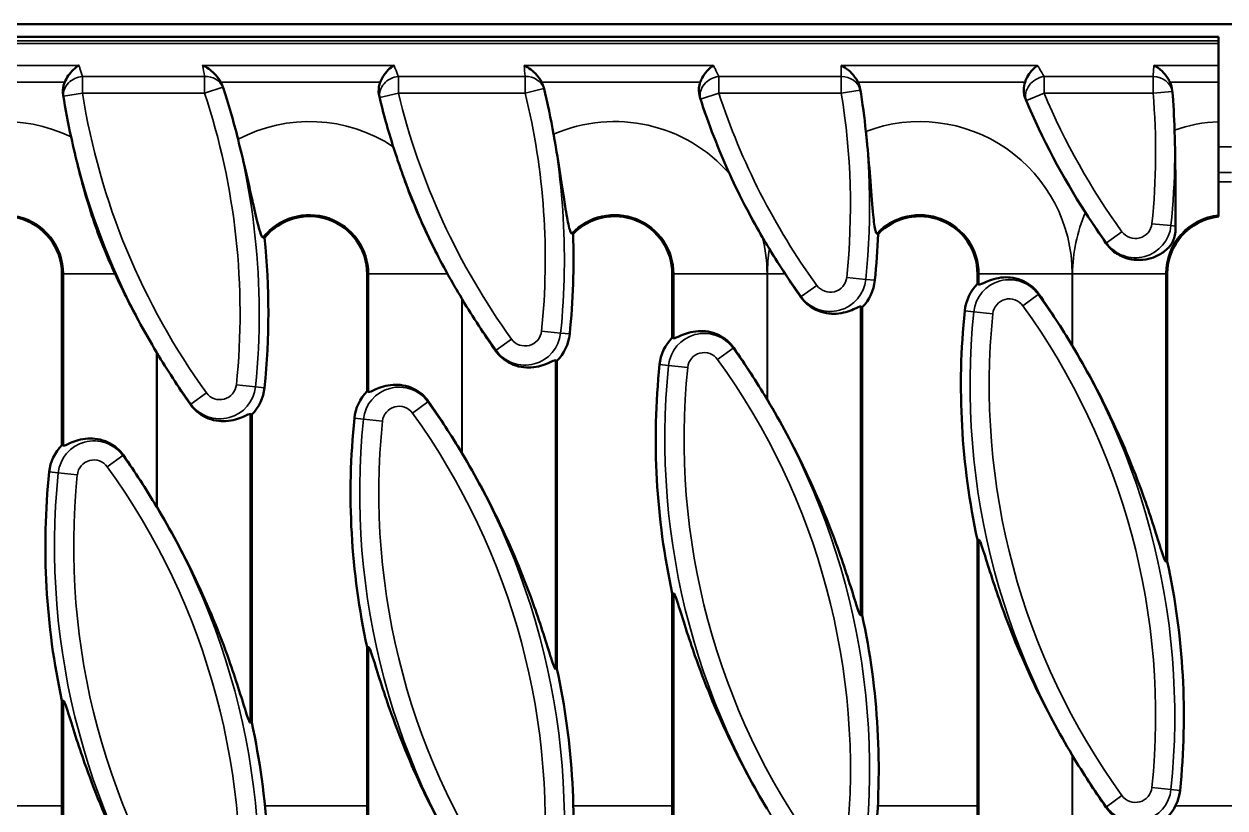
# Model space of a CAD drawing. Header units: millimetres. Extents: x 0 to 1485, y 0 to 1050.
# Drawn here: x 826.4 to 920.1, y 565.6 to 626.8 of the extents above; entities that cross this region are included whole.
import ezdxf

# ---------------------------------------------------------------- set-up
doc = ezdxf.new("R2010")
doc.units = ezdxf.units.MM
doc.header["$LTSCALE"] = 2.5
doc.layers.add('Sichtbar (ISO)', color=7, linetype='Continuous', lineweight=50)
doc.layers.add('Sichtbar schmal (ISO)', color=7, linetype='Continuous', lineweight=35)

msp = doc.modelspace()

# ---------------------------------------------------------------- linework, layer by layer
at = {"layer": 'Sichtbar (ISO)'}
for p, q in [((1420.146, 626.759), (420.146, 626.759)), ((919.646, 625.759), (420.646, 625.759)), ((919.646, 625.438), (919.646, 625.759)), ((919.646, 625.438), (919.646, 625.243)), ((919.646, 623.532), (919.646, 625.243)), ((919.646, 623.532), (919.646, 622.233)), ((919.646, 619.137), (919.646, 622.233)), ((919.646, 611.848), (919.646, 619.137)), ((829.408, 593.907), (829.408, 607.259)), ((853.217, 598.098), (853.217, 607.259)), ((877.027, 602.288), (877.027, 607.259)), ((900.836, 606.479), (900.836, 607.259)), ((915.646, 607.259), (915.646, 584.821)), ((891.836, 604.658), (891.836, 580.63)), ((868.027, 600.467), (868.027, 576.44)), ((844.217, 596.277), (844.217, 572.249)), ((900.836, 586.506), (900.953, 586.519)), ((900.836, 562.479), (900.836, 586.506)), ((915.646, 584.821), (915.529, 584.808)), ((877.027, 582.316), (877.144, 582.328)), ((877.027, 558.288), (877.027, 582.316)), ((891.836, 580.63), (891.719, 580.618)), ((853.217, 578.125), (853.334, 578.138)), ((853.217, 554.098), (853.217, 578.125)), ((868.027, 576.44), (867.91, 576.427)), ((829.408, 573.935), (829.525, 573.947)), ((829.408, 549.907), (829.408, 573.935)), ((844.217, 572.249), (844.1, 572.237))]:
    msp.add_line(p, q, dxfattribs=at)
for centre, radius, start, end in [((788.689, 604.197), 56.122, 13.98684, 18.4027), ((812.498, 608.388), 56.122, 10.01958, 13.82654), ((836.308, 612.578), 56.122, 5.9321, 9.33885), ((860.117, 616.769), 56.122, 1.74573, 4.90837), ((884.936, 629.987), 56.122, 188.99832, 192.39187), ((908.746, 634.177), 56.122, 193.48058, 197.62226), ((932.555, 638.368), 56.122, 198.04876, 204.55021), ((956.365, 642.558), 56.122, 202.73917, 212.93524), ((824.908, 607.259), 4.5, 0, 152.22447), ((848.717, 607.259), 4.5, 0, 141.29525), ((872.527, 607.259), 4.5, 0, 136.09218), ((896.336, 607.259), 4.5, 0, 136.2386), ((920.146, 607.259), 4.5, 96.37937, 180), ((788.689, 604.197), 56.821, 354.12505, 5.93494), ((812.498, 608.388), 56.821, 354.12505, 2.00871), ((932.555, 638.368), 56.122, 210.23951, 211.31054), ((836.308, 612.578), 56.821, 354.12505, 357.77392), ((889.349, 607.12), 3.5, 315.28608, 354.12505), ((903.324, 604.016), 3.5, 135.28608, 174.12505), ((908.746, 634.177), 56.122, 210.93272, 210.99477), ((956.365, 598.558), 56.821, 174.12505, 192.24573), ((865.54, 602.93), 3.5, 315.28608, 354.12505), ((879.514, 599.826), 3.5, 135.28608, 174.12505), ((860.117, 572.769), 56.122, 30.93272, 30.99477), ((884.936, 629.987), 56.122, 210.93272, 210.99477), ((932.555, 594.368), 56.821, 174.12505, 192.24573), ((841.73, 598.739), 3.5, 315.28608, 354.12505), ((855.704, 595.635), 3.5, 135.28608, 174.12505), ((836.308, 568.578), 56.122, 30.93272, 30.99477), ((908.746, 590.177), 56.821, 174.12505, 192.24573), ((831.895, 591.445), 3.5, 135.28608, 174.12505), ((812.498, 564.388), 56.122, 30.93272, 30.99477), ((884.936, 585.987), 56.821, 174.12505, 192.24573), ((788.689, 560.197), 56.122, 30.93272, 30.99477), ((860.117, 572.769), 56.821, 354.12505, 12.24573), ((836.308, 568.578), 56.821, 354.12505, 12.24573), ((812.498, 564.388), 56.821, 354.12505, 12.24573), ((788.689, 560.197), 56.821, 354.12505, 12.24573), ((956.365, 598.558), 56.122, 210.93272, 210.99477), ((913.159, 567.311), 3.5, 315.28608, 354.12505)]:
    msp.add_arc(centre, radius, start, end, dxfattribs=at)
for points, knots in [([(829.623, 622.233), (829.699, 622.41), (829.794, 622.577), (830.019, 622.903), (830.152, 623.058), (830.435, 623.328), (830.586, 623.442), (830.738, 623.531), (830.74, 623.531), (830.741, 623.532)], [0.0947916, 0.0947916, 0.0947916, 0.0947916, 0.1522469, 0.1522469, 0.2178656, 0.2178656, 0.2863204, 0.2863204, 0.2870271, 0.2870271, 0.2870271, 0.2870271]), ([(840.379, 623.532), (840.381, 623.531), (840.383, 623.531), (840.544, 623.457), (840.703, 623.366), (841.007, 623.154), (841.154, 623.034), (841.449, 622.743), (841.597, 622.566), (841.749, 622.326), (841.776, 622.28), (841.802, 622.233)], [-0.0008062, -0.0008062, -0.0008062, -0.0008062, 0, 0, 0.0642914, 0.0642914, 0.126081, 0.126081, 0.1958506, 0.1958506, 0.2120428, 0.2120428, 0.2120428, 0.2120428]), ([(854.244, 622.233), (854.302, 622.374), (854.372, 622.509), (854.574, 622.839), (854.717, 623.019), (855.01, 623.317), (855.162, 623.438), (855.315, 623.531), (855.316, 623.531), (855.318, 623.532)], [0.1046372, 0.1046372, 0.1046372, 0.1046372, 0.1502849, 0.1502849, 0.2231872, 0.2231872, 0.2936553, 0.2936553, 0.2943519, 0.2943519, 0.2943519, 0.2943519]), ([(865.466, 623.532), (865.467, 623.531), (865.469, 623.531), (865.648, 623.445), (865.825, 623.336), (866.159, 623.08), (866.318, 622.932), (866.595, 622.613), (866.718, 622.442), (866.821, 622.25), (866.826, 622.242), (866.83, 622.233)], [-0.0007881, -0.0007881, -0.0007881, -0.0007881, 0, 0, 0.0729564, 0.0729564, 0.1422541, 0.1422541, 0.205392, 0.205392, 0.2082513, 0.2082513, 0.2082513, 0.2082513]), ([(879.212, 622.233), (879.255, 622.342), (879.305, 622.448), (879.467, 622.748), (879.594, 622.928), (879.889, 623.269), (880.063, 623.42), (880.237, 623.531), (880.238, 623.531), (880.24, 623.532)], [0.1146555, 0.1146555, 0.1146555, 0.1146555, 0.1497355, 0.1497355, 0.2185602, 0.2185602, 0.3012592, 0.3012592, 0.3019459, 0.3019459, 0.3019459, 0.3019459]), ([(890.197, 623.532), (890.199, 623.531), (890.2, 623.531), (890.393, 623.435), (890.585, 623.309), (890.939, 623.01), (891.106, 622.838), (891.348, 622.516), (891.435, 622.378), (891.508, 622.233)], [-0.0007718, -0.0007718, -0.0007718, -0.0007718, 0, 0, 0.0803179, 0.0803179, 0.1558267, 0.1558267, 0.2049006, 0.2049006, 0.2049006, 0.2049006]), ([(904.549, 622.233), (904.578, 622.309), (904.61, 622.384), (904.737, 622.652), (904.848, 622.832), (905.054, 623.103), (905.145, 623.205), (905.333, 623.387), (905.429, 623.465), (905.528, 623.531), (905.529, 623.531), (905.53, 623.532)], [0.1248801, 0.1248801, 0.1248801, 0.1248801, 0.1493401, 0.1493401, 0.2145211, 0.2145211, 0.261416, 0.261416, 0.3092644, 0.3092644, 0.3099422, 0.3099422, 0.3099422, 0.3099422]), ([(914.591, 623.532), (914.593, 623.531), (914.594, 623.531), (914.813, 623.418), (915.032, 623.261), (915.398, 622.912), (915.553, 622.731), (915.747, 622.434), (915.804, 622.335), (915.853, 622.233)], [-0.000749, -0.000749, -0.000749, -0.000749, 0, 0, 0.0932928, 0.0932928, 0.1675174, 0.1675174, 0.2018572, 0.2018572, 0.2018572, 0.2018572]), ([(829.505, 621.209), (829.466, 621.459), (829.473, 621.716), (829.556, 622.055), (829.586, 622.146), (829.623, 622.233)], [0, 0, 0, 0, 0.07596, 0.07596, 0.1047277, 0.1047277, 0.1047277, 0.1047277]), ([(854.171, 621.094), (854.111, 621.344), (854.098, 621.604), (854.16, 621.986), (854.195, 622.113), (854.244, 622.233)], [0, 0, 0, 0, 0.0768611, 0.0768611, 0.1163336, 0.1163336, 0.1163336, 0.1163336]), ([(879.195, 620.98), (879.115, 621.227), (879.08, 621.49), (879.115, 621.915), (879.151, 622.079), (879.212, 622.233)], [0, 0, 0, 0, 0.0780568, 0.0780568, 0.1282744, 0.1282744, 0.1282744, 0.1282744]), ([(904.605, 620.865), (904.503, 621.11), (904.446, 621.374), (904.445, 621.842), (904.478, 622.044), (904.549, 622.233)], [0, 0, 0, 0, 0.0796339, 0.0796339, 0.1406902, 0.1406902, 0.1406902, 0.1406902]), ([(915.853, 622.233), (915.856, 622.227), (915.859, 622.221), (915.957, 622.012), (916.014, 621.793), (916.033, 621.571)], [0.16396772, 0.16396772, 0.16396772, 0.16396772, 0.16605226, 0.16605226, 0.23275733, 0.23275733, 0.23275733, 0.23275733]), ([(916.295, 610.988), (916.292, 611.143), (916.289, 611.304), (916.282, 612.079), (916.285, 612.898), (916.28, 614.752), (916.274, 615.686), (916.246, 617.263), (916.231, 617.871), (916.213, 618.478)], [-1.0303848, -1.0303848, -1.0303848, -1.0303848, -0.9394795, -0.9394795, -0.5900259, -0.5900259, -0.2890979, -0.2890979, -0.1057316, -0.1057316, -0.1057316, -0.1057316]), ([(830.122, 617.943), (830.31, 617.089), (830.499, 616.285), (831.039, 614.131), (831.405, 612.838), (832.357, 609.983), (832.818, 608.836), (833.55, 607.259)], [-1.180217, -1.180217, -1.180217, -1.180217, -0.963853, -0.963853, -0.533073, -0.533073, 0, 0, 0, 0]), ([(845.084, 610.108), (845.07, 610.112), (845.055, 610.123), (845.022, 610.163), (845.003, 610.193), (844.912, 610.377), (844.83, 610.64), (844.619, 611.432), (844.475, 612.055), (844.131, 613.578), (843.935, 614.456), (843.538, 616.16), (843.346, 616.959), (843.146, 617.762)], [-1.505197, -1.505197, -1.505197, -1.505197, -1.453148, -1.453148, -1.394229, -1.394229, -1.176083, -1.176083, -0.881899, -0.881899, -0.579996, -0.579996, -0.331461, -0.331461, -0.331461, -0.331461]), ([(869.166, 610.424), (869.154, 610.429), (869.141, 610.44), (869.114, 610.474), (869.1, 610.498), (869.042, 610.624), (868.997, 610.779), (868.863, 611.364), (868.77, 611.917), (868.553, 613.28), (868.425, 614.133), (868.139, 615.947), (867.984, 616.896), (867.798, 617.957), (867.781, 618.054), (867.764, 618.152)], [-1.386152, -1.386152, -1.386152, -1.386152, -1.343537, -1.343537, -1.296942, -1.296942, -1.155342, -1.155342, -0.886419, -0.886419, -0.581759, -0.581759, -0.288466, -0.288466, -0.258677, -0.258677, -0.258677, -0.258677]), ([(892.971, 610.42), (892.955, 610.427), (892.939, 610.445), (892.905, 610.511), (892.886, 610.565), (892.806, 610.882), (892.754, 611.327), (892.639, 612.534), (892.571, 613.433), (892.412, 615.383), (892.331, 616.331), (892.201, 617.666), (892.166, 618.023), (892.129, 618.378)], [-1.389277, -1.389277, -1.389277, -1.389277, -1.324726, -1.324726, -1.243618, -1.243618, -0.955277, -0.955277, -0.588342, -0.588342, -0.290345, -0.290345, -0.182575, -0.182575, -0.182575, -0.182575]), ([(855.258, 617.187), (855.388, 616.777), (855.518, 616.38), (856.114, 614.611), (856.612, 613.265), (858.044, 609.951), (858.762, 608.576), (859.493, 607.259)], [-0.9135581, -0.9135581, -0.9135581, -0.9135581, -0.8143783, -0.8143783, -0.4533026, -0.4533026, 0, 0, 0, 0]), ([(881.507, 615.05), (881.897, 614.197), (882.338, 613.283), (883.268, 611.511), (883.672, 610.787), (884.07, 610.104)], [-0.7383327, -0.7383327, -0.7383327, -0.7383327, -0.4628435, -0.4628435, -0.2468614, -0.2468614, -0.2468614, -0.2468614]), ([(910.863, 609.651), (911.039, 609.396), (911.25, 609.176), (911.781, 608.763), (912.102, 608.601), (912.716, 608.402), (913.001, 608.357), (913.596, 608.332), (913.897, 608.368), (914.735, 608.567), (915.129, 608.813), (915.505, 609.082), (915.644, 609.206), (915.806, 609.38), (915.849, 609.432), (915.91, 609.512), (915.935, 609.547), (915.98, 609.616), (915.999, 609.648), (916.04, 609.72), (916.059, 609.758), (916.099, 609.844), (916.121, 609.897), (916.234, 610.211), (916.305, 610.562), (916.295, 610.988)], [-1.083208, -1.083208, -1.083208, -1.083208, -1.019255, -1.019255, -0.938399, -0.938399, -0.865995, -0.865995, -0.779439, -0.779439, -0.602343, -0.602343, -0.466223, -0.466223, -0.401982, -0.401982, -0.3619, -0.3619, -0.32909, -0.32909, -0.291017, -0.291017, -0.238575, -0.238575, -0.013406, -0.013406, -0.013406, -0.013406]), ([(833.55, 607.259), (834.115, 606.042), (834.727, 604.824), (835.833, 602.786), (836.309, 601.953), (836.797, 601.139)], [1.1724592, 1.1724592, 1.1724592, 1.1724592, 1.5671437, 1.5671437, 1.8461985, 1.8461985, 1.8461985, 1.8461985]), ([(905.626, 605.682), (905.485, 605.885), (905.31, 606.079), (904.902, 606.43), (904.664, 606.578), (904.181, 606.808), (903.896, 606.896), (903.349, 606.991), (903.088, 606.999), (902.315, 606.954), (901.844, 606.786), (901.207, 606.505), (901.019, 606.403), (900.953, 606.43)], [3.7738978, 3.7738978, 3.7738978, 3.7738978, 3.8486369, 3.8486369, 3.9329934, 3.9329934, 4.0314686, 4.0314686, 4.1299438, 4.1299438, 4.3729414, 4.3729414, 4.5970062, 4.5970062, 4.5970062, 4.5970062]), ([(887.046, 605.455), (887.188, 605.252), (887.362, 605.057), (887.771, 604.707), (888.009, 604.559), (888.491, 604.329), (888.777, 604.24), (889.324, 604.145), (889.585, 604.137), (890.357, 604.183), (890.828, 604.35), (891.466, 604.632), (891.654, 604.734), (891.719, 604.707)], [3.7738978, 3.7738978, 3.7738978, 3.7738978, 3.8486369, 3.8486369, 3.9329934, 3.9329934, 4.0314686, 4.0314686, 4.1299438, 4.1299438, 4.3729414, 4.3729414, 4.5970062, 4.5970062, 4.5970062, 4.5970062]), ([(908.225, 601.669), (907.809, 602.362), (907.384, 603.042), (906.535, 604.351), (906.086, 605.02), (905.626, 605.682)], [5.6696828, 5.6696828, 5.6696828, 5.6696828, 5.9076607, 5.9076607, 6.1399115, 6.1399115, 6.1399115, 6.1399115]), ([(881.817, 601.491), (881.676, 601.694), (881.501, 601.889), (881.092, 602.239), (880.854, 602.387), (880.372, 602.617), (880.086, 602.706), (879.539, 602.801), (879.278, 602.809), (878.506, 602.763), (878.035, 602.596), (877.398, 602.314), (877.209, 602.212), (877.144, 602.24)], [3.7738978, 3.7738978, 3.7738978, 3.7738978, 3.8486369, 3.8486369, 3.9329934, 3.9329934, 4.0314686, 4.0314686, 4.1299438, 4.1299438, 4.3729414, 4.3729414, 4.5970062, 4.5970062, 4.5970062, 4.5970062]), ([(915.529, 584.808), (915.516, 584.807), (915.498, 584.828), (915.453, 584.911), (915.426, 584.974), (915.335, 585.21), (915.263, 585.429), (915.021, 586.18), (914.813, 586.857), (914.36, 588.263), (914.114, 588.996), (913.164, 591.682), (912.258, 593.927), (910.297, 598.03), (909.287, 599.898), (908.257, 601.617)], [0.001445, 0.001445, 0.001445, 0.001445, 0.046776, 0.046776, 0.093551, 0.093551, 0.187102, 0.187102, 0.417891, 0.417891, 0.64868, 0.64868, 1.339149, 1.339149, 1.926999, 1.926999, 1.926999, 1.926999]), ([(836.828, 601.086), (837.228, 600.421), (837.636, 599.768), (838.483, 598.458), (838.949, 597.762), (839.427, 597.074)], [1.8806918, 1.8806918, 1.8806918, 1.8806918, 2.1093529, 2.1093529, 2.3506664, 2.3506664, 2.3506664, 2.3506664]), ([(863.237, 601.265), (863.378, 601.061), (863.553, 600.867), (863.961, 600.516), (864.199, 600.368), (864.682, 600.138), (864.967, 600.05), (865.514, 599.955), (865.776, 599.947), (866.548, 599.992), (867.019, 600.16), (867.656, 600.441), (867.844, 600.543), (867.91, 600.516)], [3.7738978, 3.7738978, 3.7738978, 3.7738978, 3.8486369, 3.8486369, 3.9329934, 3.9329934, 4.0314686, 4.0314686, 4.1299438, 4.1299438, 4.3729414, 4.3729414, 4.5970062, 4.5970062, 4.5970062, 4.5970062]), ([(884.416, 597.479), (883.999, 598.172), (883.574, 598.852), (882.725, 600.161), (882.276, 600.83), (881.817, 601.491)], [5.6696828, 5.6696828, 5.6696828, 5.6696828, 5.9076607, 5.9076607, 6.1399115, 6.1399115, 6.1399115, 6.1399115]), ([(858.007, 597.301), (857.866, 597.504), (857.691, 597.698), (857.283, 598.049), (857.045, 598.197), (856.562, 598.427), (856.277, 598.515), (855.73, 598.61), (855.468, 598.618), (854.696, 598.573), (854.225, 598.405), (853.588, 598.124), (853.4, 598.022), (853.334, 598.049)], [3.7738978, 3.7738978, 3.7738978, 3.7738978, 3.8486369, 3.8486369, 3.9329934, 3.9329934, 4.0314686, 4.0314686, 4.1299438, 4.1299438, 4.3729414, 4.3729414, 4.5970062, 4.5970062, 4.5970062, 4.5970062]), ([(839.427, 597.074), (839.568, 596.871), (839.743, 596.676), (840.152, 596.326), (840.39, 596.178), (840.872, 595.948), (841.158, 595.859), (841.705, 595.764), (841.966, 595.756), (842.738, 595.802), (843.209, 595.97), (843.847, 596.251), (844.035, 596.353), (844.1, 596.326)], [3.7738978, 3.7738978, 3.7738978, 3.7738978, 3.8486369, 3.8486369, 3.9329934, 3.9329934, 4.0314686, 4.0314686, 4.1299438, 4.1299438, 4.3729414, 4.3729414, 4.5970062, 4.5970062, 4.5970062, 4.5970062]), ([(860.606, 593.288), (860.19, 593.981), (859.765, 594.661), (858.916, 595.97), (858.467, 596.639), (858.007, 597.301)], [5.6696828, 5.6696828, 5.6696828, 5.6696828, 5.9076607, 5.9076607, 6.1399115, 6.1399115, 6.1399115, 6.1399115]), ([(891.719, 580.618), (891.706, 580.616), (891.688, 580.637), (891.643, 580.72), (891.616, 580.784), (891.526, 581.02), (891.453, 581.238), (891.211, 581.99), (891.004, 582.667), (890.55, 584.073), (890.304, 584.805), (889.355, 587.492), (888.448, 589.737), (886.488, 593.839), (885.477, 595.708), (884.447, 597.426)], [0.001445, 0.001445, 0.001445, 0.001445, 0.046776, 0.046776, 0.093551, 0.093551, 0.187102, 0.187102, 0.417891, 0.417891, 0.64868, 0.64868, 1.339149, 1.339149, 1.926999, 1.926999, 1.926999, 1.926999]), ([(834.198, 593.11), (834.057, 593.313), (833.882, 593.508), (833.473, 593.858), (833.235, 594.006), (832.753, 594.236), (832.467, 594.325), (831.92, 594.42), (831.659, 594.428), (830.887, 594.382), (830.416, 594.215), (829.778, 593.933), (829.59, 593.831), (829.525, 593.859)], [3.7738978, 3.7738978, 3.7738978, 3.7738978, 3.8486369, 3.8486369, 3.9329934, 3.9329934, 4.0314686, 4.0314686, 4.1299438, 4.1299438, 4.3729414, 4.3729414, 4.5970062, 4.5970062, 4.5970062, 4.5970062]), ([(836.797, 589.098), (836.38, 589.791), (835.955, 590.471), (835.106, 591.78), (834.657, 592.449), (834.198, 593.11)], [5.6696828, 5.6696828, 5.6696828, 5.6696828, 5.9076607, 5.9076607, 6.1399115, 6.1399115, 6.1399115, 6.1399115]), ([(867.91, 576.427), (867.897, 576.426), (867.879, 576.447), (867.834, 576.53), (867.807, 576.593), (867.716, 576.83), (867.644, 577.048), (867.402, 577.8), (867.194, 578.476), (866.741, 579.882), (866.495, 580.615), (865.545, 583.301), (864.639, 585.546), (862.678, 589.649), (861.668, 591.517), (860.638, 593.236)], [0.001445, 0.001445, 0.001445, 0.001445, 0.046776, 0.046776, 0.093551, 0.093551, 0.187102, 0.187102, 0.417891, 0.417891, 0.64868, 0.64868, 1.339149, 1.339149, 1.926999, 1.926999, 1.926999, 1.926999]), ([(844.1, 572.237), (844.087, 572.235), (844.069, 572.256), (844.024, 572.339), (843.997, 572.403), (843.907, 572.639), (843.834, 572.857), (843.592, 573.609), (843.385, 574.286), (842.931, 575.692), (842.685, 576.424), (841.736, 579.111), (840.829, 581.356), (838.869, 585.458), (837.858, 587.327), (836.828, 589.046)], [0.001445, 0.001445, 0.001445, 0.001445, 0.046776, 0.046776, 0.093551, 0.093551, 0.187102, 0.187102, 0.417891, 0.417891, 0.64868, 0.64868, 1.339149, 1.339149, 1.926999, 1.926999, 1.926999, 1.926999]), ([(900.953, 586.519), (900.966, 586.52), (900.984, 586.499), (901.029, 586.416), (901.057, 586.353), (901.147, 586.117), (901.219, 585.898), (901.461, 585.147), (901.669, 584.47), (902.122, 583.064), (902.368, 582.331), (903.318, 579.645), (904.224, 577.4), (906.185, 573.297), (907.195, 571.429), (908.225, 569.71)], [0.001445, 0.001445, 0.001445, 0.001445, 0.046776, 0.046776, 0.093551, 0.093551, 0.187102, 0.187102, 0.417891, 0.417891, 0.64868, 0.64868, 1.339149, 1.339149, 1.926999, 1.926999, 1.926999, 1.926999]), ([(877.144, 582.328), (877.157, 582.33), (877.175, 582.309), (877.22, 582.226), (877.247, 582.162), (877.337, 581.926), (877.41, 581.708), (877.652, 580.956), (877.859, 580.279), (878.313, 578.873), (878.559, 578.141), (879.508, 575.454), (880.415, 573.209), (882.375, 569.107), (883.386, 567.238), (884.416, 565.52)], [0.001445, 0.001445, 0.001445, 0.001445, 0.046776, 0.046776, 0.093551, 0.093551, 0.187102, 0.187102, 0.417891, 0.417891, 0.64868, 0.64868, 1.339149, 1.339149, 1.926999, 1.926999, 1.926999, 1.926999]), ([(853.334, 578.138), (853.347, 578.139), (853.365, 578.118), (853.41, 578.035), (853.438, 577.972), (853.528, 577.736), (853.6, 577.517), (853.842, 576.766), (854.05, 576.089), (854.503, 574.683), (854.749, 573.95), (855.699, 571.264), (856.605, 569.019), (858.566, 564.916), (859.576, 563.048), (860.606, 561.329)], [0.001445, 0.001445, 0.001445, 0.001445, 0.046776, 0.046776, 0.093551, 0.093551, 0.187102, 0.187102, 0.417891, 0.417891, 0.64868, 0.64868, 1.339149, 1.339149, 1.926999, 1.926999, 1.926999, 1.926999]), ([(829.525, 573.947), (829.538, 573.949), (829.556, 573.928), (829.601, 573.845), (829.628, 573.781), (829.718, 573.545), (829.791, 573.327), (830.033, 572.575), (830.24, 571.898), (830.694, 570.492), (830.94, 569.76), (831.889, 567.073), (832.796, 564.828), (834.756, 560.726), (835.767, 558.857), (836.797, 557.139)], [0.001445, 0.001445, 0.001445, 0.001445, 0.046776, 0.046776, 0.093551, 0.093551, 0.187102, 0.187102, 0.417891, 0.417891, 0.64868, 0.64868, 1.339149, 1.339149, 1.926999, 1.926999, 1.926999, 1.926999]), ([(908.257, 569.658), (908.673, 568.965), (909.099, 568.285), (909.947, 566.976), (910.396, 566.307), (910.856, 565.645)], [5.6696828, 5.6696828, 5.6696828, 5.6696828, 5.9076607, 5.9076607, 6.1399115, 6.1399115, 6.1399115, 6.1399115]), ([(910.856, 565.645), (910.997, 565.442), (911.172, 565.248), (911.58, 564.897), (911.818, 564.749), (912.301, 564.519), (912.586, 564.431), (913.133, 564.336), (913.395, 564.328), (914.167, 564.373), (914.638, 564.541), (915.275, 564.822), (915.463, 564.924), (915.529, 564.897)], [3.7738978, 3.7738978, 3.7738978, 3.7738978, 3.8486369, 3.8486369, 3.9329934, 3.9329934, 4.0314686, 4.0314686, 4.1299438, 4.1299438, 4.3729414, 4.3729414, 4.5970062, 4.5970062, 4.5970062, 4.5970062])]:
    msp.add_open_spline(points, degree=3, knots=knots, dxfattribs=at)
for points, degree in [([(841.802, 622.233), (841.857, 622.132), (841.904, 622.025), (841.94, 621.915)], 3), ([(866.83, 622.233), (866.902, 622.096), (866.957, 621.95), (866.994, 621.8)], 3), ([(891.508, 622.233), (891.595, 622.061), (891.654, 621.876), (891.685, 621.685)], 3), ([(909.263, 612.045), (909.856, 611.13), (910.407, 610.313), (910.863, 609.651)], 3), ([(845.206, 610.073), (845.165, 610.084), (845.125, 610.096), (845.084, 610.108)], 3), ([(869.285, 610.379), (869.245, 610.395), (869.206, 610.41), (869.166, 610.424)], 3), ([(893.086, 610.371), (893.048, 610.387), (893.01, 610.404), (892.971, 610.42)], 3), ([(884.607, 609.203), (885.041, 608.49), (885.458, 607.83), (885.831, 607.259)], 3), ([(859.493, 607.259), (859.855, 606.606), (860.227, 605.962), (860.606, 605.329)], 3), ([(885.831, 607.259), (886.235, 606.64), (886.642, 606.037), (887.046, 605.455)], 3), ([(900.953, 606.43), (900.895, 606.454), (900.836, 606.479)], 2), ([(860.638, 605.277), (861.483, 603.87), (862.364, 602.521), (863.237, 601.265)], 3), ([(891.719, 604.707), (891.777, 604.682), (891.836, 604.658)], 2), ([(877.144, 602.24), (877.086, 602.264), (877.027, 602.288)], 2), ([(867.91, 600.516), (867.968, 600.492), (868.027, 600.467)], 2), ([(853.334, 598.049), (853.276, 598.073), (853.217, 598.098)], 2), ([(844.1, 596.326), (844.158, 596.301), (844.217, 596.277)], 2), ([(829.525, 593.859), (829.467, 593.883), (829.408, 593.907)], 2)]:
    msp.add_open_spline(points, degree=degree, dxfattribs=at)
msp.add_rational_spline([(919.646, 611.731), (919.646, 611.789), (919.646, 611.848)], [1, 1.00046878011, 1.00077119338], degree=2, dxfattribs=at)
at = {"layer": 'Sichtbar schmal (ISO)'}
for p, q in [((919.646, 625.438), (420.646, 625.438)), ((919.646, 625.243), (420.646, 625.243)), ((814.911, 623.532), (830.741, 623.532)), ((840.379, 623.532), (855.318, 623.532)), ((865.466, 623.532), (880.24, 623.532)), ((890.197, 623.532), (905.53, 623.532)), ((914.591, 623.532), (919.646, 623.532)), ((816.398, 622.233), (829.623, 622.233)), ((831.005, 622.666), (840.535, 622.666)), ((831.005, 622.666), (831.005, 621.367)), ((840.535, 621.367), (840.535, 622.666)), ((841.802, 622.233), (854.244, 622.233)), ((855.654, 622.666), (865.549, 622.666)), ((855.654, 622.666), (855.654, 621.367)), ((865.549, 621.367), (865.549, 622.666)), ((866.83, 622.233), (879.212, 622.233)), ((880.653, 622.666), (890.212, 622.666)), ((880.653, 622.666), (880.653, 621.367)), ((890.212, 621.367), (890.212, 622.666)), ((891.508, 622.233), (904.549, 622.233)), ((906.028, 622.666), (914.539, 622.666)), ((906.028, 622.666), (906.028, 621.367)), ((914.539, 621.367), (914.539, 622.666)), ((915.853, 622.233), (919.646, 622.233)), ((829.529, 621.131), (831.005, 621.367)), ((840.535, 621.367), (831.005, 621.367)), ((840.535, 621.367), (841.954, 621.837)), ((854.201, 621.017), (855.654, 621.367)), ((865.549, 621.367), (855.654, 621.367)), ((865.549, 621.367), (867.001, 621.722)), ((879.233, 620.902), (880.653, 621.367)), ((890.212, 621.367), (880.653, 621.367)), ((890.212, 621.367), (891.687, 621.608)), ((904.65, 620.788), (906.028, 621.367)), ((914.539, 621.367), (906.028, 621.367)), ((914.539, 621.367), (916.028, 621.493)), ((920.646, 617.17), (919.646, 617.17)), ((919.646, 615.172), (920.646, 615.172)), ((920.646, 614.441), (919.646, 614.441)), ((914.446, 611.178), (915.933, 611.025)), ((916.295, 610.988), (915.933, 611.025)), ((912.11, 610.552), (910.899, 609.677)), ((910.863, 609.651), (910.899, 609.677)), ((829.525, 607.259), (829.408, 607.259)), ((829.525, 593.859), (829.525, 607.259)), ((829.525, 607.259), (833.55, 607.259)), ((853.334, 607.259), (853.217, 607.259)), ((853.334, 598.049), (853.334, 607.259)), ((853.334, 607.259), (859.493, 607.259)), ((877.144, 607.259), (877.027, 607.259)), ((877.144, 602.24), (877.144, 607.259)), ((877.144, 607.259), (884.416, 607.259)), ((884.416, 607.259), (884.416, 597.479)), ((884.447, 597.426), (884.447, 607.259)), ((884.447, 607.259), (885.831, 607.259)), ((900.953, 607.259), (900.836, 607.259)), ((900.953, 607.259), (908.225, 607.259)), ((900.953, 606.43), (900.953, 607.259)), ((908.225, 607.259), (908.225, 601.669)), ((908.257, 607.259), (915.529, 607.259)), ((908.257, 601.617), (908.257, 607.259)), ((915.529, 607.259), (915.646, 607.259)), ((915.529, 607.259), (915.529, 584.808)), ((888.3, 606.362), (887.089, 605.486)), ((890.637, 606.988), (892.123, 606.835)), ((892.831, 606.762), (892.123, 606.835)), ((860.606, 605.329), (860.606, 593.288)), ((887.046, 605.455), (887.089, 605.486)), ((904.372, 604.775), (905.583, 605.65)), ((905.626, 605.682), (905.583, 605.65)), ((860.638, 593.236), (860.638, 605.277)), ((891.719, 604.707), (891.719, 580.618)), ((899.842, 604.374), (900.55, 604.302)), ((902.036, 604.149), (900.55, 604.302)), ((866.827, 602.797), (868.314, 602.645)), ((869.021, 602.572), (868.314, 602.645)), ((864.491, 602.171), (863.28, 601.296)), ((836.797, 601.139), (836.797, 589.098)), ((836.828, 589.046), (836.828, 601.086)), ((863.237, 601.265), (863.28, 601.296)), ((880.563, 600.584), (881.774, 601.46)), ((881.817, 601.491), (881.774, 601.46)), ((867.91, 600.516), (867.91, 576.427)), ((876.032, 600.184), (876.74, 600.111)), ((878.226, 599.958), (876.74, 600.111)), ((840.681, 597.981), (839.47, 597.105)), ((843.018, 598.607), (844.504, 598.454)), ((845.212, 598.381), (844.504, 598.454)), ((839.427, 597.074), (839.47, 597.105)), ((856.753, 596.394), (857.964, 597.269)), ((858.007, 597.301), (857.964, 597.269)), ((844.1, 596.326), (844.1, 572.237)), ((852.223, 595.993), (852.93, 595.921)), ((854.417, 595.768), (852.93, 595.921)), ((834.198, 593.11), (834.155, 593.079)), ((832.944, 592.203), (834.155, 593.079)), ((828.413, 591.803), (829.121, 591.73)), ((830.607, 591.577), (829.121, 591.73)), ((900.953, 562.43), (900.953, 586.519)), ((877.144, 558.24), (877.144, 582.328)), ((853.334, 554.049), (853.334, 578.138)), ((829.525, 549.859), (829.525, 573.947)), ((908.225, 569.71), (908.225, 557.669)), ((908.257, 557.617), (908.257, 569.658)), ((915.933, 567.025), (914.446, 567.178)), ((916.64, 566.953), (915.933, 567.025)), ((912.11, 566.552), (910.899, 565.677)), ((829.408, 565.759), (820.858, 565.759)), ((853.217, 565.759), (845.237, 565.759)), ((877.027, 565.759), (869.303, 565.759)), ((900.836, 565.759), (893.059, 565.759)), ((910.856, 565.645), (910.899, 565.677)), ((923.996, 565.759), (916.296, 565.759))]:
    msp.add_line(p, q, dxfattribs=at)
for centre, radius, start, end in [((884.936, 629.987), 54.616, 189.0804, 215.87495), ((788.689, 604.197), 54.616, 354.12505, 18.32326), ((788.689, 604.197), 56.11, 354.12505, 18.32326), ((908.746, 634.177), 54.616, 193.5649, 215.87495), ((812.498, 608.388), 54.616, 354.12505, 13.74797), ((812.498, 608.388), 56.11, 354.12505, 13.74797), ((932.555, 638.368), 54.616, 198.13597, 215.87495), ((836.308, 612.578), 54.616, 354.12505, 9.26059), ((836.308, 612.578), 56.11, 354.12505, 9.26059), ((956.365, 642.558), 54.616, 202.83008, 215.87495), ((860.117, 616.769), 54.616, 354.12505, 4.82994), ((860.117, 616.769), 56.11, 354.12505, 4.82994), ((884.936, 629.987), 56.11, 189.0804, 215.87495), ((908.746, 634.177), 56.11, 193.5649, 215.87495), ((932.555, 638.368), 56.11, 198.13597, 215.87495), ((956.365, 642.558), 56.11, 202.83008, 215.87495), ((824.908, 607.259), 11.889, 63.98566, 123.66579), ((848.717, 607.259), 11.889, 56.62354, 117.94201), ((872.527, 607.259), 11.889, 40.94317, 113.61679), ((896.336, 607.259), 11.889, 0, 110.7261), ((920.146, 607.259), 11.889, 92.4103, 109.31822), ((824.908, 607.259), 4.617, 0, 152.71642), ((848.717, 607.259), 4.617, 0, 141.89439), ((872.527, 607.259), 4.617, 0, 136.71037), ((896.336, 607.259), 4.617, 0, 136.79212), ((920.146, 607.259), 11.889, 156.25822, 180), ((920.146, 607.259), 4.617, 96.21719, 180), ((913.159, 611.311), 2.789, 215.87495, 354.12505), ((913.159, 611.311), 1.294, 215.87495, 354.12505), ((872.527, 607.259), 11.889, 0, 13.84655), ((896.336, 607.259), 11.889, 170.5893, 180), ((889.349, 607.12), 2.789, 215.87495, 354.12505), ((889.349, 607.12), 1.294, 215.87495, 354.12505), ((903.324, 604.016), 2.789, 35.87495, 174.12505), ((903.324, 604.016), 1.294, 35.87495, 174.12505), ((860.117, 572.769), 56.11, 354.12505, 35.87495), ((860.117, 572.769), 54.616, 354.12505, 35.87495), ((956.365, 598.558), 56.11, 174.12505, 215.87495), ((956.365, 598.558), 54.616, 174.12505, 215.87495), ((865.54, 602.93), 2.789, 215.87495, 354.12505), ((865.54, 602.93), 1.294, 215.87495, 354.12505), ((879.514, 599.826), 2.789, 35.87495, 174.12505), ((879.514, 599.826), 1.294, 35.87495, 174.12505), ((836.308, 568.578), 56.11, 354.12505, 35.87495), ((932.555, 594.368), 56.11, 174.12505, 215.87495), ((932.555, 594.368), 54.616, 174.12505, 215.87495), ((836.308, 568.578), 54.616, 354.12505, 35.87495), ((841.73, 598.739), 2.789, 215.87495, 354.12505), ((841.73, 598.739), 1.294, 215.87495, 354.12505), ((855.704, 595.635), 2.789, 35.87495, 174.12505), ((855.704, 595.635), 1.294, 35.87495, 174.12505), ((812.498, 564.388), 56.11, 354.12505, 35.87495), ((908.746, 590.177), 56.11, 174.12505, 215.87495), ((812.498, 564.388), 54.616, 354.12505, 35.87495), ((908.746, 590.177), 54.616, 174.12505, 215.87495), ((831.895, 591.445), 2.789, 35.87495, 174.12505), ((831.895, 591.445), 1.294, 35.87495, 174.12505), ((788.689, 560.197), 54.616, 354.12505, 35.87495), ((788.689, 560.197), 56.11, 354.12505, 35.87495), ((884.936, 585.987), 56.11, 174.12505, 215.87495), ((884.936, 585.987), 54.616, 174.12505, 215.87495), ((913.159, 567.311), 2.789, 215.87495, 354.12505), ((913.159, 567.311), 1.294, 215.87495, 354.12505)]:
    msp.add_arc(centre, radius, start, end, dxfattribs=at)
for centre, major_axis, ratio, start_param, end_param in [((831.005, 621.367), (-1.431, -0.448), 0.855592, 4.450504, 6.114011), ((840.535, 621.367), (1.478, 0.254), 0.862857, 0.173299, 1.423848), ((855.654, 621.367), (-1.394, -0.554), 0.849439, 4.387016, 6.117259), ((865.549, 621.367), (1.494, 0.132), 0.865176, 0.174688, 1.494243), ((880.653, 621.367), (-1.349, -0.657), 0.841439, 4.323478, 6.121183), ((890.212, 621.367), (1.5, 0.014), 0.866016, 0.1752, 1.562557), ((906.028, 621.367), (-1.295, -0.758), 0.831154, 4.259557, 6.125793), ((914.539, 621.367), (1.497, -0.101), 0.865531, 0.174904, 1.629219)]:
    msp.add_ellipse(centre, major_axis=major_axis, ratio=ratio, start_param=start_param, end_param=end_param, dxfattribs=at)
for points, knots in [([(830.741, 623.532), (830.765, 623.451), (830.79, 623.369), (830.814, 623.287), (830.877, 623.08), (830.94, 622.873), (831.005, 622.666)], [-1.27970399, -1.27970399, -1.27970399, -1.27970399, -1.27522712, -1.27522712, -1.27522712, -1.26387056, -1.26387056, -1.26387056, -1.26387056]), ([(840.535, 622.666), (840.533, 622.678), (840.531, 622.69), (840.482, 622.979), (840.432, 623.256), (840.379, 623.532)], [-1.39896315, -1.39896315, -1.39896315, -1.39896315, -1.39829309, -1.39829309, -1.38242798, -1.38242798, -1.38242798, -1.38242798]), ([(855.318, 623.532), (855.349, 623.449), (855.381, 623.365), (855.413, 623.282), (855.492, 623.076), (855.572, 622.871), (855.654, 622.666)], [-1.20481104, -1.20481104, -1.20481104, -1.20481104, -1.20017707, -1.20017707, -1.20017707, -1.18873891, -1.18873891, -1.18873891, -1.18873891]), ([(865.549, 622.666), (865.549, 622.675), (865.548, 622.684), (865.522, 622.973), (865.495, 623.253), (865.466, 623.532)], [-1.48134337, -1.48134337, -1.48134337, -1.48134337, -1.48084885, -1.48084885, -1.46519512, -1.46519512, -1.46519512, -1.46519512]), ([(880.24, 623.532), (880.28, 623.447), (880.32, 623.362), (880.36, 623.277), (880.456, 623.073), (880.554, 622.869), (880.653, 622.666)], [-1.12943973, -1.12943973, -1.12943973, -1.12943973, -1.12459976, -1.12459976, -1.12459976, -1.11301253, -1.11301253, -1.11301253, -1.11301253]), ([(890.212, 622.666), (890.212, 622.673), (890.212, 622.679), (890.209, 622.968), (890.204, 623.25), (890.197, 623.532)], [-1.56117135, -1.56117135, -1.56117135, -1.56117135, -1.56082644, -1.56082644, -1.54528892, -1.54528892, -1.54528892, -1.54528892]), ([(905.53, 623.532), (905.58, 623.445), (905.629, 623.357), (905.679, 623.27), (905.794, 623.068), (905.91, 622.867), (906.028, 622.666)], [-1.05302881, -1.05302881, -1.05302881, -1.05302881, -1.04791784, -1.04791784, -1.04791784, -1.03610698, -1.03610698, -1.03610698, -1.03610698]), ([(914.539, 622.666), (914.555, 622.909), (914.57, 623.151), (914.583, 623.394), (914.586, 623.44), (914.588, 623.486), (914.591, 623.532)], [1.50253675, 1.50253675, 1.50253675, 1.50253675, 1.51573952, 1.51573952, 1.51573952, 1.51825837, 1.51825837, 1.51825837, 1.51825837]), ([(841.94, 621.915), (841.943, 621.901), (841.945, 621.887), (841.95, 621.861), (841.952, 621.849), (841.954, 621.837)], [1.397523971, 1.397523971, 1.397523971, 1.397523971, 1.398293087, 1.398293087, 1.398963153, 1.398963153, 1.398963153, 1.398963153]), ([(866.994, 621.8), (866.995, 621.783), (866.997, 621.766), (866.999, 621.741), (867, 621.732), (867.001, 621.722)], [1.479936945, 1.479936945, 1.479936945, 1.479936945, 1.480848854, 1.480848854, 1.481343366, 1.481343366, 1.481343366, 1.481343366]), ([(891.685, 621.685), (891.686, 621.666), (891.686, 621.646), (891.686, 621.621), (891.686, 621.614), (891.687, 621.608)], [1.559787255, 1.559787255, 1.559787255, 1.559787255, 1.560826436, 1.560826436, 1.561171346, 1.561171346, 1.561171346, 1.561171346])]:
    msp.add_open_spline(points, degree=3, knots=knots, dxfattribs=at)
for points in [[(916.033, 621.571), (916.031, 621.545), (916.03, 621.519), (916.028, 621.493)], [(829.529, 621.131), (829.521, 621.157), (829.513, 621.183), (829.505, 621.209)], [(854.201, 621.017), (854.191, 621.043), (854.181, 621.069), (854.171, 621.094)], [(879.233, 620.902), (879.22, 620.928), (879.208, 620.954), (879.195, 620.98)], [(904.65, 620.788), (904.635, 620.813), (904.62, 620.839), (904.605, 620.865)]]:
    msp.add_open_spline(points, degree=3, dxfattribs=at)

doc.saveas('drawing.dxf')
